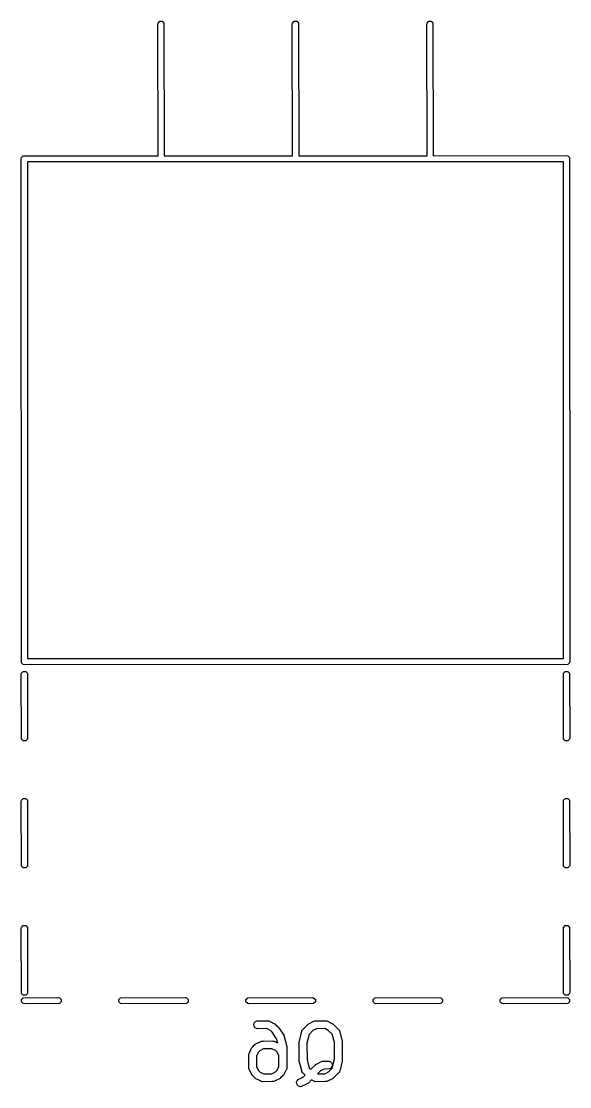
# Model space of a CAD drawing. Extents: x 195 to 310, y -208 to -141.
# Drawn here: x 223.32 to 233.68, y -208.17 to -188.06 of the extents above; entities that cross this region are included whole.
import ezdxf

# ---------------------------------------------------------------- set-up
doc = ezdxf.new("R2010")
doc.units = 0
doc.layers.add('BLACK', color=7, linetype='CONTINUOUS')

msp = doc.modelspace()

# ---------------------------------------------------------------- linework, layer by layer
at = {"layer": 'BLACK', "linetype": 'CONTINUOUS'}
for p, q in [((225.9, -188.12), (225.904567, -188.097039)), ((225.904425, -190.603433), (225.9, -188.12)), ((225.904567, -188.097039), (225.937039, -188.064567)), ((225.937039, -188.064567), (225.982961, -188.064567)), ((225.982961, -188.064567), (226.015433, -188.097039)), ((226.015433, -188.097039), (226.019899, -190.603382)), ((228.44, -188.12), (228.444567, -188.097039)), ((228.444423, -190.602303), (228.44, -188.12)), ((228.444567, -188.097039), (228.477039, -188.064567)), ((228.477039, -188.064567), (228.522961, -188.064567)), ((228.522961, -188.064567), (228.555433, -188.097039)), ((228.555433, -188.097039), (228.559897, -190.602251)), ((230.98, -188.12), (230.984567, -188.097039)), ((230.984421, -190.601172), (230.98, -188.12)), ((230.984567, -188.097039), (231.017039, -188.064567)), ((231.017039, -188.064567), (231.062961, -188.064567)), ((231.062961, -188.064567), (231.095433, -188.097039)), ((231.095433, -188.097039), (231.099895, -190.601121)), ((223.32, -190.66), (223.324567, -190.637039)), ((223.324567, -190.637039), (223.357039, -190.604567)), ((223.357039, -190.604567), (225.904425, -190.603433)), ((226.019899, -190.603382), (228.444423, -190.602303)), ((228.559897, -190.602251), (230.984421, -190.601172)), ((231.099895, -190.601121), (233.62, -190.6)), ((233.62, -190.6), (233.642961, -190.604567)), ((233.642961, -190.604567), (233.675433, -190.637039)), ((233.675433, -190.637039), (233.68, -200.15)), ((223.324567, -200.172961), (223.32, -190.66)), ((233.560026, -190.715469), (223.435472, -190.719975)), ((223.435472, -190.719975), (223.439973, -200.09453)), ((233.564527, -200.090024), (233.560026, -190.715469)), ((223.439973, -200.09453), (233.564527, -200.090024)), ((223.357039, -200.205433), (223.324567, -200.172961)), ((223.38, -200.21), (223.357039, -200.205433)), ((233.642961, -200.205433), (223.38, -200.21)), ((233.675433, -200.172961), (233.642961, -200.205433)), ((233.68, -200.15), (233.675433, -200.172961)), ((223.32, -200.39), (223.324567, -200.367039)), ((223.324567, -201.612961), (223.32, -200.39)), ((223.324567, -200.367039), (223.357039, -200.334567)), ((223.357039, -200.334567), (223.402961, -200.334567)), ((223.402961, -200.334567), (223.435433, -200.367039)), ((223.435433, -200.367039), (223.44, -201.59)), ((233.56, -200.39), (233.564567, -200.367039)), ((233.564567, -201.612961), (233.56, -200.39)), ((233.564567, -200.367039), (233.597039, -200.334567)), ((233.597039, -200.334567), (233.642961, -200.334567)), ((233.642961, -200.334567), (233.675433, -200.367039)), ((233.675433, -200.367039), (233.68, -201.59)), ((223.357039, -201.645433), (223.324567, -201.612961)), ((223.402961, -201.645433), (223.357039, -201.645433)), ((223.435433, -201.612961), (223.402961, -201.645433)), ((223.44, -201.59), (223.435433, -201.612961)), ((233.597039, -201.645433), (233.564567, -201.612961)), ((233.642961, -201.645433), (233.597039, -201.645433)), ((233.675433, -201.612961), (233.642961, -201.645433)), ((233.68, -201.59), (233.675433, -201.612961)), ((223.32, -202.79), (223.324567, -202.767039)), ((223.324567, -204.012961), (223.32, -202.79)), ((223.324567, -202.767039), (223.357039, -202.734567)), ((223.357039, -202.734567), (223.402961, -202.734567)), ((223.402961, -202.734567), (223.435433, -202.767039)), ((223.435433, -202.767039), (223.44, -203.99)), ((233.56, -202.79), (233.564567, -202.767039)), ((233.564567, -204.012961), (233.56, -202.79)), ((233.564567, -202.767039), (233.597039, -202.734567)), ((233.597039, -202.734567), (233.642961, -202.734567)), ((233.642961, -202.734567), (233.675433, -202.767039)), ((233.675433, -202.767039), (233.68, -203.99)), ((223.357039, -204.045433), (223.324567, -204.012961)), ((223.402961, -204.045433), (223.357039, -204.045433)), ((223.435433, -204.012961), (223.402961, -204.045433)), ((223.44, -203.99), (223.435433, -204.012961)), ((233.597039, -204.045433), (233.564567, -204.012961)), ((233.642961, -204.045433), (233.597039, -204.045433)), ((233.675433, -204.012961), (233.642961, -204.045433)), ((233.68, -203.99), (233.675433, -204.012961)), ((223.32, -205.19), (223.324567, -205.167039)), ((223.324567, -206.412961), (223.32, -205.19)), ((223.324567, -205.167039), (223.357039, -205.134567)), ((223.357039, -205.134567), (223.402961, -205.134567)), ((223.402961, -205.134567), (223.435433, -205.167039)), ((223.435433, -205.167039), (223.44, -206.39)), ((233.56, -205.19), (233.564567, -205.167039)), ((233.564567, -206.412961), (233.56, -205.19)), ((233.564567, -205.167039), (233.597039, -205.134567)), ((233.597039, -205.134567), (233.642961, -205.134567)), ((233.642961, -205.134567), (233.675433, -205.167039)), ((233.675433, -205.167039), (233.68, -206.39)), ((223.357039, -206.445433), (223.324567, -206.412961)), ((223.324567, -206.527039), (223.357039, -206.494567)), ((223.324567, -206.572961), (223.324567, -206.527039)), ((223.402961, -206.445433), (223.357039, -206.445433)), ((223.357039, -206.494567), (224.02, -206.49)), ((223.435433, -206.412961), (223.402961, -206.445433)), ((223.44, -206.39), (223.435433, -206.412961)), ((224.02, -206.49), (224.042961, -206.494567)), ((224.042961, -206.494567), (224.075433, -206.527039)), ((224.075433, -206.527039), (224.075433, -206.572961)), ((225.164567, -206.527039), (225.197039, -206.494567)), ((225.164567, -206.572961), (225.164567, -206.527039)), ((225.197039, -206.494567), (226.42, -206.49)), ((226.42, -206.49), (226.442961, -206.494567)), ((226.442961, -206.494567), (226.475433, -206.527039)), ((226.475433, -206.527039), (226.475433, -206.572961)), ((227.564567, -206.527039), (227.597039, -206.494567)), ((227.564567, -206.572961), (227.564567, -206.527039)), ((227.597039, -206.494567), (228.82, -206.49)), ((228.82, -206.49), (228.842961, -206.494567)), ((228.842961, -206.494567), (228.875433, -206.527039)), ((228.875433, -206.527039), (228.875433, -206.572961)), ((229.964567, -206.527039), (229.997039, -206.494567)), ((229.964567, -206.572961), (229.964567, -206.527039)), ((229.997039, -206.494567), (231.221, -206.49)), ((231.221, -206.49), (231.243961, -206.494567)), ((231.243961, -206.494567), (231.276433, -206.527039)), ((231.276433, -206.527039), (231.276433, -206.572961)), ((232.364567, -206.527039), (232.397039, -206.494567)), ((232.364567, -206.572961), (232.364567, -206.527039)), ((232.397039, -206.494567), (233.62, -206.49)), ((233.597039, -206.445433), (233.564567, -206.412961)), ((233.642961, -206.445433), (233.597039, -206.445433)), ((233.62, -206.49), (233.642961, -206.494567)), ((233.675433, -206.412961), (233.642961, -206.445433)), ((233.642961, -206.494567), (233.675433, -206.527039)), ((233.68, -206.39), (233.675433, -206.412961)), ((233.675433, -206.527039), (233.675433, -206.572961)), ((223.357039, -206.605433), (223.324567, -206.572961)), ((223.38, -206.61), (223.357039, -206.605433)), ((224.042961, -206.605433), (223.38, -206.61)), ((224.075433, -206.572961), (224.042961, -206.605433)), ((225.197039, -206.605433), (225.164567, -206.572961)), ((225.22, -206.61), (225.197039, -206.605433)), ((226.442961, -206.605433), (225.22, -206.61)), ((226.475433, -206.572961), (226.442961, -206.605433)), ((227.597039, -206.605433), (227.564567, -206.572961)), ((227.62, -206.61), (227.597039, -206.605433)), ((228.842961, -206.605433), (227.62, -206.61)), ((228.875433, -206.572961), (228.842961, -206.605433)), ((229.997039, -206.605433), (229.964567, -206.572961)), ((230.02, -206.61), (229.997039, -206.605433)), ((231.243961, -206.605433), (230.02, -206.61)), ((231.276433, -206.572961), (231.243961, -206.605433)), ((232.397039, -206.605433), (232.364567, -206.572961)), ((232.42, -206.61), (232.397039, -206.605433)), ((233.642961, -206.605433), (232.42, -206.61)), ((233.675433, -206.572961), (233.642961, -206.605433)), ((227.771082, -206.93126), (227.97619, -206.929819)), ((227.97619, -206.929819), (227.990822, -206.93126)), ((228.879659, -206.931166), (228.890332, -206.930408)), ((228.890332, -206.930408), (228.892339, -206.931077)), ((228.892339, -206.931077), (229.071428, -206.929819)), ((229.071428, -206.929819), (229.08606, -206.93126)), ((227.712155, -206.990187), (227.723354, -206.963151)), ((227.712155, -207.019451), (227.712155, -206.990187)), ((227.723354, -207.046487), (227.712155, -207.019451)), ((227.723354, -206.963151), (227.744046, -206.942459)), ((227.744046, -207.067179), (227.723354, -207.046487)), ((227.744046, -206.942459), (227.771082, -206.93126)), ((227.771082, -207.078378), (227.744046, -207.067179)), ((227.785714, -207.079819), (227.771082, -207.078378)), ((227.956494, -207.078619), (227.785714, -207.079819)), ((228.025024, -207.111871), (227.956494, -207.078619)), ((227.990822, -206.93126), (227.993311, -206.932291)), ((227.993311, -206.932291), (227.995999, -206.932482)), ((227.995999, -206.932482), (228.008992, -206.938786)), ((228.008992, -206.938786), (228.017858, -206.942459)), ((228.017858, -206.942459), (228.01908, -206.943681)), ((228.01908, -206.943681), (228.104969, -206.985356)), ((228.058089, -207.143794), (228.025024, -207.111871)), ((228.104969, -206.985356), (228.111268, -206.98932)), ((228.111268, -206.98932), (228.113096, -206.990078)), ((228.113096, -206.990078), (228.114266, -206.991208)), ((228.114266, -206.991208), (228.117412, -206.993188)), ((228.117412, -206.993188), (228.123044, -206.999682)), ((228.123044, -206.999682), (228.17208, -207.047024)), ((228.17208, -207.047024), (228.172113, -207.047064)), ((228.172113, -207.047064), (228.172135, -207.047079)), ((228.172135, -207.047079), (228.172181, -207.047148)), ((228.172181, -207.047148), (228.181407, -207.058389)), ((228.181407, -207.058389), (228.183928, -207.064476)), ((228.183928, -207.064476), (228.276689, -207.201312)), ((228.572474, -207.315851), (228.617715, -207.129486)), ((228.617715, -207.129486), (228.622662, -207.11564)), ((228.622662, -207.11564), (228.625982, -207.111158)), ((228.625982, -207.111158), (228.628116, -207.106008)), ((228.628116, -207.106008), (228.634997, -207.098991)), ((228.634997, -207.098991), (228.640084, -207.092128)), ((228.640084, -207.092128), (228.644085, -207.089726)), ((228.644085, -207.089726), (228.732681, -206.999405)), ((228.732681, -206.999405), (228.738431, -206.994684)), ((228.738431, -206.994684), (228.73973, -206.993188)), ((228.73973, -206.993188), (228.74114, -206.992461)), ((228.74114, -206.992461), (228.744046, -206.990077)), ((228.744046, -206.990077), (228.752861, -206.986425)), ((228.752861, -206.986425), (228.847411, -206.937737)), ((228.827118, -207.11547), (228.75665, -207.187311)), ((228.896563, -207.079709), (228.827118, -207.11547)), ((228.847411, -206.937737), (228.861142, -206.932482)), ((228.861142, -206.932482), (228.863831, -206.93229)), ((228.863831, -206.93229), (228.86632, -206.93126)), ((228.86632, -206.93126), (228.879659, -206.931166)), ((229.051732, -207.078619), (228.896563, -207.079709)), ((229.120055, -207.11177), (229.051732, -207.078619)), ((229.08606, -206.93126), (229.088549, -206.932291)), ((229.088549, -206.932291), (229.091237, -206.932482)), ((229.091237, -206.932482), (229.10423, -206.938786)), ((229.10423, -206.938786), (229.113096, -206.942459)), ((229.113096, -206.942459), (229.114318, -206.943681)), ((229.114318, -206.943681), (229.200207, -206.985356)), ((229.193847, -207.184152), (229.120055, -207.11177)), ((229.200207, -206.985356), (229.206506, -206.98932)), ((229.206506, -206.98932), (229.208334, -206.990078)), ((229.208334, -206.990078), (229.209453, -206.991175)), ((229.209453, -206.991175), (229.21265, -206.993188)), ((229.21265, -206.993188), (229.219174, -207.000711)), ((229.219174, -207.000711), (229.314937, -207.094643)), ((229.314937, -207.094643), (229.324265, -207.106008)), ((229.324265, -207.106008), (229.326399, -207.111161)), ((229.326399, -207.111161), (229.329718, -207.11564)), ((229.329718, -207.11564), (229.332117, -207.124968)), ((229.332117, -207.124968), (229.335463, -207.133045)), ((227.752856, -207.36738), (227.847411, -207.318689)), ((227.847411, -207.318689), (227.861142, -207.313434)), ((227.861142, -207.313434), (227.863831, -207.313242)), ((227.863831, -207.313242), (227.86632, -207.312212)), ((227.86632, -207.312212), (227.879659, -207.312118)), ((227.879659, -207.312118), (227.890332, -207.31136)), ((227.890332, -207.31136), (227.892339, -207.312029)), ((227.892339, -207.312029), (228.071428, -207.310771)), ((228.143915, -207.270399), (228.058089, -207.143794)), ((228.071428, -207.310771), (228.08606, -207.312212)), ((228.08606, -207.312212), (228.088549, -207.313243)), ((228.088549, -207.313243), (228.091237, -207.313434)), ((228.091237, -207.313434), (228.10423, -207.319738)), ((228.10423, -207.319738), (228.113096, -207.323411)), ((228.113096, -207.323411), (228.114318, -207.324633)), ((228.114318, -207.324633), (228.16408, -207.348778)), ((228.16408, -207.348778), (228.143915, -207.270399)), ((228.276689, -207.201312), (228.280993, -207.209386)), ((228.280993, -207.209386), (228.282099, -207.210878)), ((228.282099, -207.210878), (228.282388, -207.212001)), ((228.282388, -207.212001), (228.283606, -207.214286)), ((228.283606, -207.214286), (228.285703, -207.224887)), ((228.285703, -207.224887), (228.334665, -207.4152)), ((228.567946, -207.334506), (228.5684, -207.332634)), ((228.5684, -207.332634), (228.569298, -207.32352)), ((228.569298, -207.32352), (228.572474, -207.315851)), ((228.75665, -207.187311), (228.716536, -207.352559)), ((229.23454, -207.342323), (229.193847, -207.184152)), ((229.335463, -207.133045), (229.335463, -207.13797)), ((229.335463, -207.13797), (229.382284, -207.319962)), ((229.382284, -207.319962), (229.382659, -207.322498)), ((229.382659, -207.322498), (229.383082, -207.32352)), ((229.383082, -207.32352), (229.383089, -207.325413)), ((229.383089, -207.325413), (229.384434, -207.334506)), ((227.628116, -207.534579), (227.629338, -207.533356)), ((227.629338, -207.533356), (227.671013, -207.447468)), ((227.671013, -207.447468), (227.674977, -207.441168)), ((227.674977, -207.441168), (227.675735, -207.439341)), ((227.675735, -207.439341), (227.676865, -207.43817)), ((227.676865, -207.43817), (227.678845, -207.435025)), ((227.678845, -207.435025), (227.685339, -207.429392)), ((227.685339, -207.429392), (227.732681, -207.380357)), ((227.732681, -207.380357), (227.73843, -207.375638)), ((227.73843, -207.375638), (227.73973, -207.37414)), ((227.73973, -207.37414), (227.741143, -207.373412)), ((227.741143, -207.373412), (227.744046, -207.37103)), ((227.744046, -207.37103), (227.752856, -207.36738)), ((227.797528, -207.527412), (227.764231, -207.596034)), ((227.827772, -207.496085), (227.797528, -207.527412)), ((227.896563, -207.460661), (227.827772, -207.496085)), ((228.051732, -207.459571), (227.896563, -207.460661)), ((228.120262, -207.492823), (228.051732, -207.459571)), ((228.151589, -207.523067), (228.120262, -207.492823)), ((228.187484, -207.592773), (228.151589, -207.523067)), ((228.334665, -207.4152), (228.33504, -207.417736)), ((228.33504, -207.417736), (228.335463, -207.418758)), ((228.335463, -207.418758), (228.335469, -207.420644)), ((228.335469, -207.420644), (228.336815, -207.429744)), ((228.336815, -207.429744), (228.335534, -207.43835)), ((228.335534, -207.43835), (228.336057, -207.582005)), ((228.567857, -207.338152), (228.568108, -207.335598)), ((228.569217, -207.666588), (228.567857, -207.338152)), ((228.568108, -207.335598), (228.567946, -207.334506)), ((228.716536, -207.352559), (228.717839, -207.667313)), ((229.235843, -207.657077), (229.23454, -207.342323)), ((229.384434, -207.334506), (229.383162, -207.343048)), ((229.383162, -207.343048), (229.384523, -207.671485)), ((227.615476, -207.576247), (227.616917, -207.561615)), ((227.616768, -207.802851), (227.615476, -207.576247)), ((227.616917, -207.561615), (227.617948, -207.559125)), ((227.617948, -207.559125), (227.618139, -207.556438)), ((227.618139, -207.556438), (227.624443, -207.543444)), ((227.624443, -207.543444), (227.628116, -207.534579)), ((227.764231, -207.596034), (227.765387, -207.79877)), ((228.188219, -207.794409), (228.187484, -207.592773)), ((228.336057, -207.582005), (228.336315, -207.585627)), ((228.336315, -207.585627), (228.336073, -207.586351)), ((228.336073, -207.586351), (228.336904, -207.814342)), ((228.567946, -207.675131), (228.569217, -207.666588)), ((228.56929, -207.684223), (228.567946, -207.675131)), ((228.569298, -207.686117), (228.56929, -207.684223)), ((228.56972, -207.687138), (228.569298, -207.686117)), ((228.570096, -207.689675), (228.56972, -207.687138)), ((228.616917, -207.871666), (228.570096, -207.689675)), ((228.717839, -207.667313), (228.758532, -207.825485)), ((228.895713, -207.748332), (228.990268, -207.699641)), ((228.990268, -207.699641), (229.003999, -207.694386)), ((229.003999, -207.694386), (229.006688, -207.694194)), ((229.006688, -207.694194), (229.009177, -207.693164)), ((229.009177, -207.693164), (229.023918, -207.69297)), ((229.023918, -207.69297), (229.033189, -207.692312)), ((229.033189, -207.692312), (229.034739, -207.692828)), ((229.034739, -207.692828), (229.119047, -207.691723)), ((229.119047, -207.691723), (229.133679, -207.693164)), ((229.133679, -207.693164), (229.160715, -207.704363)), ((229.160715, -207.704363), (229.181407, -207.725055)), ((229.181407, -207.725055), (229.192606, -207.752091)), ((229.195729, -207.822325), (229.235843, -207.657077)), ((229.379905, -207.693785), (229.334665, -207.880151)), ((229.383082, -207.686117), (229.379905, -207.693785)), ((229.383979, -207.677002), (229.383082, -207.686117)), ((229.384434, -207.675131), (229.383979, -207.677002)), ((229.384523, -207.671485), (229.384271, -207.674038)), ((229.384271, -207.674038), (229.384434, -207.675131)), ((227.616065, -207.804961), (227.616768, -207.802851)), ((227.616842, -207.815903), (227.616065, -207.804961)), ((227.616917, -207.828974), (227.616842, -207.815903)), ((227.617948, -207.831463), (227.616917, -207.828974)), ((227.618139, -207.834151), (227.617948, -207.831463)), ((227.623394, -207.847883), (227.618139, -207.834151)), ((227.672084, -207.942435), (227.623394, -207.847883)), ((227.765387, -207.79877), (227.800791, -207.867521)), ((227.800791, -207.867521), (227.832118, -207.897767)), ((227.832118, -207.897767), (227.900647, -207.931018)), ((227.900647, -207.931018), (228.055816, -207.929928)), ((228.055816, -207.929928), (228.124606, -207.894504)), ((228.124606, -207.894504), (228.154852, -207.863175)), ((228.154852, -207.863175), (228.188219, -207.794409)), ((228.323042, -207.857231), (228.281367, -207.943121)), ((228.324264, -207.85601), (228.323042, -207.857231)), ((228.327933, -207.84715), (228.324264, -207.85601)), ((228.334241, -207.834152), (228.327933, -207.84715)), ((228.334432, -207.831462), (228.334241, -207.834152)), ((228.335463, -207.828974), (228.334432, -207.831462)), ((228.336904, -207.814342), (228.335463, -207.828974)), ((228.616917, -207.876592), (228.616917, -207.871666)), ((228.620261, -207.884667), (228.616917, -207.876592)), ((228.622662, -207.893997), (228.620261, -207.884667)), ((228.625981, -207.898476), (228.622662, -207.893997)), ((228.628115, -207.903628), (228.625981, -207.898476)), ((228.637443, -207.914994), (228.628115, -207.903628)), ((228.680568, -207.957295), (228.637443, -207.914994)), ((228.758532, -207.825485), (228.785808, -207.85224)), ((228.785808, -207.85224), (228.875538, -207.761309)), ((228.875538, -207.761309), (228.881287, -207.75659)), ((228.881287, -207.75659), (228.882587, -207.755092)), ((228.882587, -207.755092), (228.884, -207.754364)), ((228.884, -207.754364), (228.886903, -207.751982)), ((228.886903, -207.751982), (228.895713, -207.748332)), ((228.969717, -207.877507), (228.917027, -207.930903)), ((228.917027, -207.930903), (229.055816, -207.929928)), ((229.03961, -207.841515), (228.969717, -207.877507)), ((229.133679, -207.840282), (229.03961, -207.841515)), ((229.055816, -207.929928), (229.125262, -207.894166)), ((229.125262, -207.894166), (229.195729, -207.822325)), ((229.160715, -207.829083), (229.133679, -207.840282)), ((229.181407, -207.808391), (229.160715, -207.829083)), ((229.192606, -207.781355), (229.181407, -207.808391)), ((229.192606, -207.752091), (229.192606, -207.781355)), ((229.308294, -207.919909), (229.219699, -208.010233)), ((229.312296, -207.917509), (229.308294, -207.919909)), ((229.317381, -207.910645), (229.312296, -207.917509)), ((229.324265, -207.903628), (229.317381, -207.910645)), ((229.326398, -207.898476), (229.324265, -207.903628)), ((229.329718, -207.893997), (229.326398, -207.898476)), ((229.334665, -207.880151), (229.329718, -207.893997)), ((227.675734, -207.951247), (227.672084, -207.942435)), ((227.678117, -207.954151), (227.675734, -207.951247)), ((227.678845, -207.955564), (227.678117, -207.954151)), ((227.680343, -207.956863), (227.678845, -207.955564)), ((227.685061, -207.962612), (227.680343, -207.956863)), ((227.734096, -208.009953), (227.685061, -207.962612)), ((227.73973, -208.01645), (227.734096, -208.009953)), ((227.742875, -208.018429), (227.73973, -208.01645)), ((227.744046, -208.01956), (227.742875, -208.018429)), ((227.745873, -208.020317), (227.744046, -208.01956)), ((227.752173, -208.024282), (227.745873, -208.020317)), ((227.838062, -208.065957), (227.752173, -208.024282)), ((227.839284, -208.067179), (227.838062, -208.065957)), ((227.848143, -208.070848), (227.839284, -208.067179)), ((227.861142, -208.077156), (227.848143, -208.070848)), ((227.863831, -208.077347), (227.861142, -208.077156)), ((227.86632, -208.078378), (227.863831, -208.077347)), ((227.880952, -208.079819), (227.86632, -208.078378)), ((228.060039, -208.07856), (227.880952, -208.079819)), ((228.062047, -208.07923), (228.060039, -208.07856)), ((228.072719, -208.078471), (228.062047, -208.07923)), ((228.08606, -208.078378), (228.072719, -208.078471)), ((228.088549, -208.077346), (228.08606, -208.078378)), ((228.091237, -208.077156), (228.088549, -208.077346)), ((228.104969, -208.071901), (228.091237, -208.077156)), ((228.199523, -208.023209), (228.104969, -208.071901)), ((228.208334, -208.01956), (228.199523, -208.023209)), ((228.211236, -208.017177), (228.208334, -208.01956)), ((228.21265, -208.01645), (228.211236, -208.017177)), ((228.21395, -208.01495), (228.21265, -208.01645)), ((228.2197, -208.010232), (228.21395, -208.01495)), ((228.267041, -207.961195), (228.2197, -208.010232)), ((228.273535, -207.955564), (228.267041, -207.961195)), ((228.275514, -207.952418), (228.273535, -207.955564)), ((228.276646, -207.951247), (228.275514, -207.952418)), ((228.277403, -207.949417), (228.276646, -207.951247)), ((228.281367, -207.943121), (228.277403, -207.949417)), ((228.520827, -208.090676), (228.530081, -208.062915)), ((228.522901, -208.119866), (228.520827, -208.090676)), ((228.535988, -208.146041), (228.522901, -208.119866)), ((228.530081, -208.062915), (228.549254, -208.040807)), ((228.549254, -208.040807), (228.649072, -207.989404)), ((228.723335, -208.118446), (228.628779, -208.167139)), ((228.649072, -207.989404), (228.680568, -207.957295)), ((228.732144, -208.114798), (228.723335, -208.118446)), ((228.735046, -208.112415), (228.732144, -208.114798)), ((228.73646, -208.111688), (228.735046, -208.112415)), ((228.737759, -208.110189), (228.73646, -208.111688)), ((228.743509, -208.105471), (228.737759, -208.110189)), ((228.800259, -208.047614), (228.743509, -208.105471)), ((228.838062, -208.065957), (228.800259, -208.047614)), ((228.839284, -208.067179), (228.838062, -208.065957)), ((228.848143, -208.070848), (228.839284, -208.067179)), ((228.861142, -208.077156), (228.848143, -208.070848)), ((228.863831, -208.077347), (228.861142, -208.077156)), ((228.86632, -208.078378), (228.863831, -208.077347)), ((228.880952, -208.079819), (228.86632, -208.078378)), ((229.060039, -208.07856), (228.880952, -208.079819)), ((229.062047, -208.07923), (229.060039, -208.07856)), ((229.072719, -208.078471), (229.062047, -208.07923)), ((229.08606, -208.078378), (229.072719, -208.078471)), ((229.088549, -208.077346), (229.08606, -208.078378)), ((229.091237, -208.077156), (229.088549, -208.077346)), ((229.104969, -208.071901), (229.091237, -208.077156)), ((229.199523, -208.023209), (229.104969, -208.071901)), ((229.208334, -208.01956), (229.199523, -208.023209)), ((229.211236, -208.017177), (229.208334, -208.01956)), ((229.21265, -208.01645), (229.211236, -208.017177)), ((229.213949, -208.014951), (229.21265, -208.01645)), ((229.219699, -208.010233), (229.213949, -208.014951)), ((228.558096, -208.165214), (228.535988, -208.146041)), ((228.585857, -208.174468), (228.558096, -208.165214)), ((228.615047, -208.172394), (228.585857, -208.174468)), ((228.628779, -208.167139), (228.615047, -208.172394))]:
    msp.add_line(p, q, dxfattribs=at)

doc.saveas('drawing.dxf')
